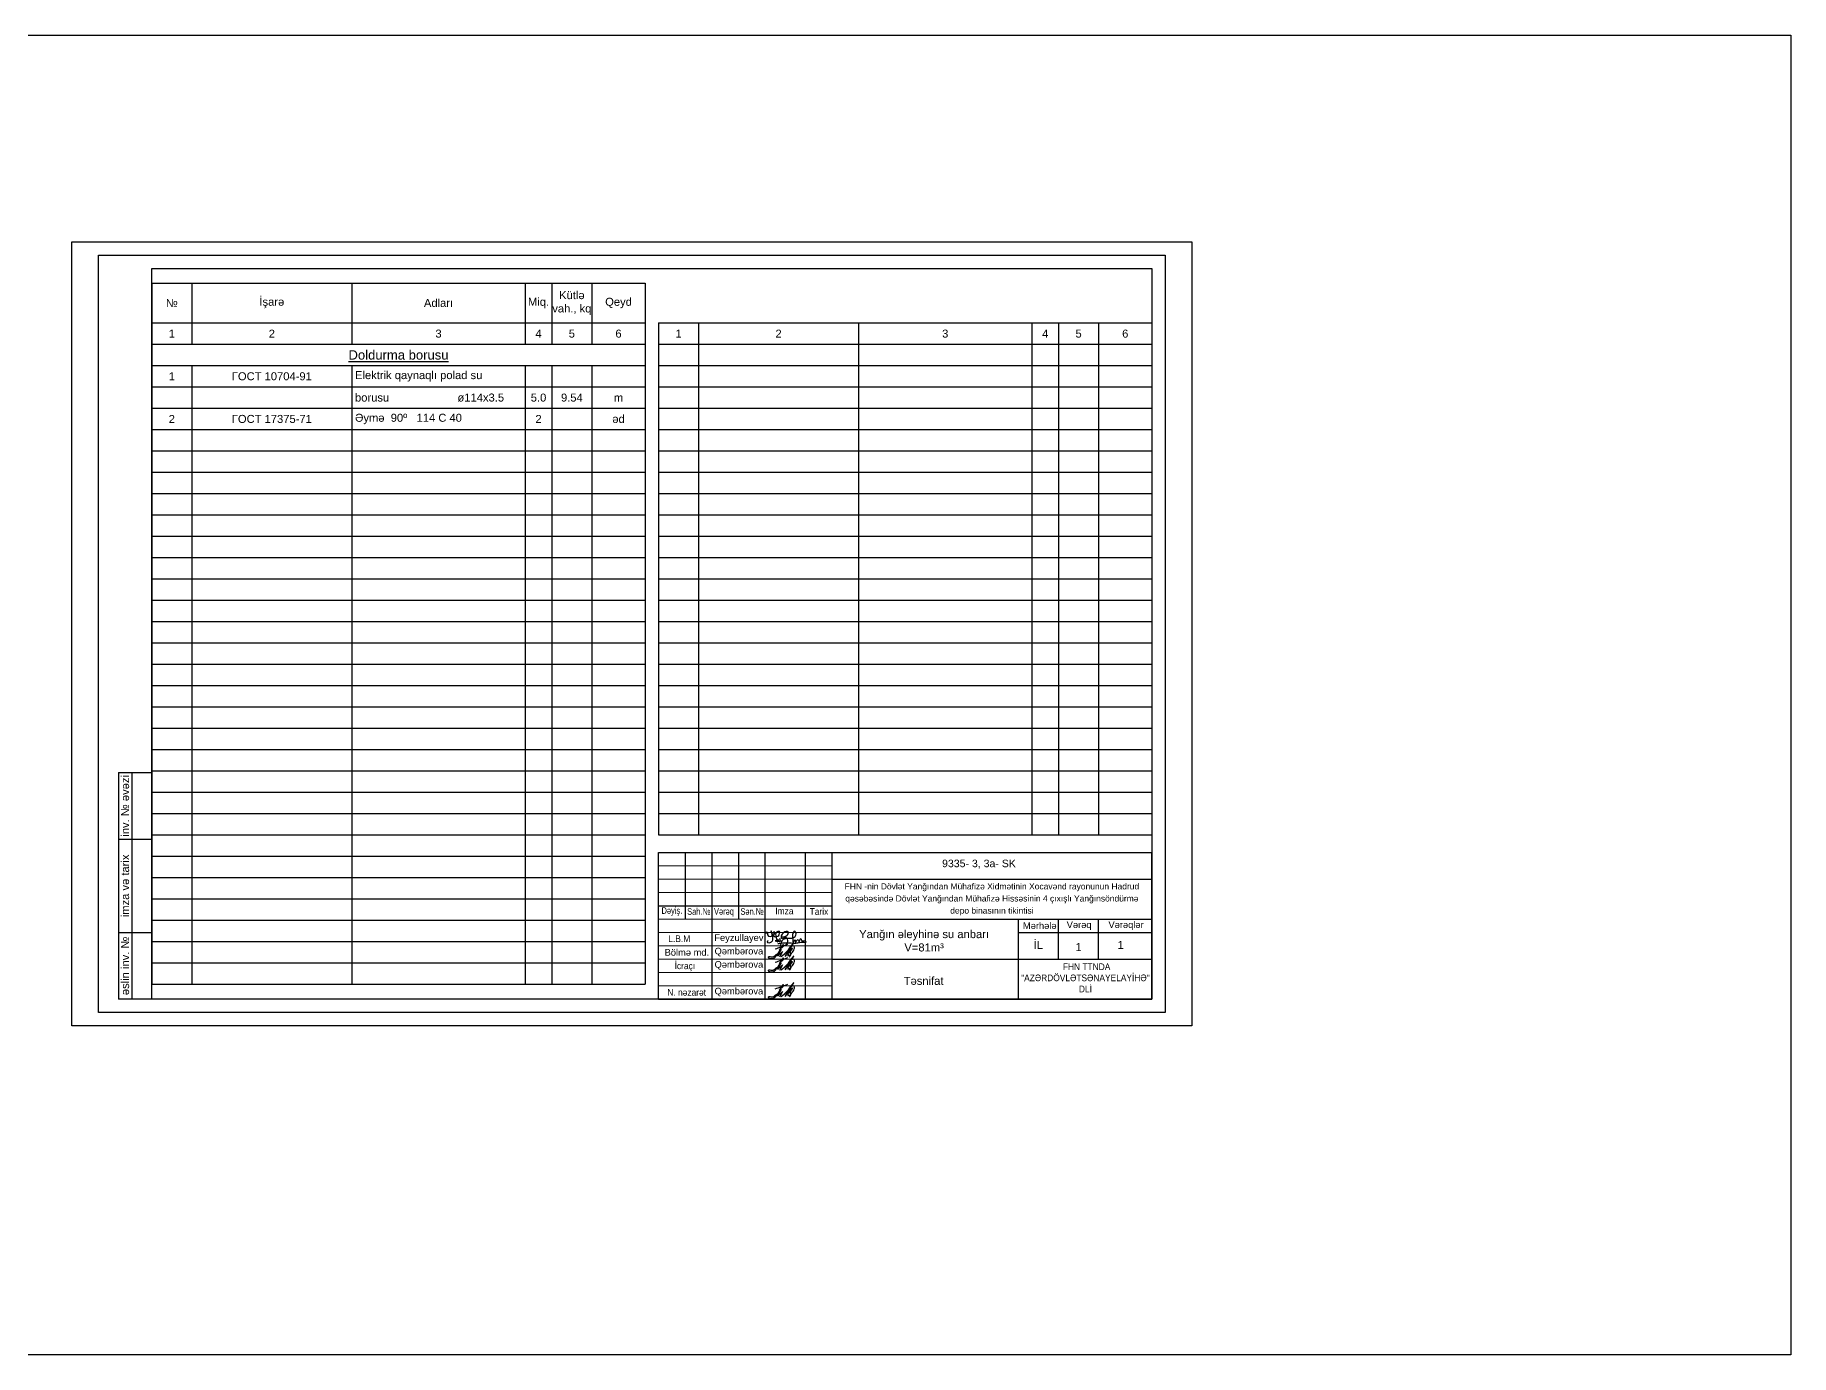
# Model space of a CAD drawing. Header units: millimetres. Extents: x 866478 to 1024684, y -1349369 to -1202285.
# Drawn here: x 958849 to 1024684, y -1349369 to -1299869 of the extents above; entities that cross this region are included whole.
import ezdxf

# ---------------------------------------------------------------- set-up
doc = ezdxf.new("R2010")
doc.units = ezdxf.units.MM
for name, color, linetype, lineweight in [('000', 7, 'Continuous', 30), ('0_Ном._пера__21_Ном._пера__7', 7, 'Continuous', 60), ('Künc ştampının yazısı', 7, 'Continuous', 13), ('перегородка_Ном._пера__1_Ном._пера__7', 7, 'Continuous', 60)]:
    doc.layers.add(name, color=color, linetype=linetype, lineweight=lineweight)
doc.styles.add('ARIAL', font='arial.ttf')
doc.styles.add('Arial-300', font='arial.ttf', dxfattribs={"height": 300})
doc.styles.add('ARİAL', font='arial.ttf')
doc.styles.get("Standard").update_dxf_attribs({"font": 'a3ar(la).ttf', "height": 240})
doc.styles.add('Times New  Roman', font='times.ttf')
doc.styles.add('Times New Roman', font='times.ttf')
doc.styles.add('СГЕНЕРИР_СТИЛЬ_1', font='arial.ttf')

# ---------------------------------------------------------------- blocks, each defined once
blk = doc.blocks.new('*T239')
at = {"color": 0, "linetype": 'ByBlock', "lineweight": -2, "ltscale": 50, "transparency": 16777216}
for p, q in [((0, 0), (18500, 0)), ((0, 0), (0, -19200)), ((1500, 0), (1500, -19200)), ((7500, 0), (7500, -16800)), ((14000, 0), (14000, -19200)), ((15000, 0), (15000, -19200)), ((16500, 0), (16500, -19200)), ((18500, 0), (18500, -19200)), ((0, -800), (18500, -800)), ((0, -1600), (18500, -1600)), ((0, -2400), (18500, -2400)), ((0, -3200), (18500, -3200)), ((0, -4000), (18500, -4000)), ((0, -4800), (18500, -4800)), ((0, -5600), (18500, -5600)), ((0, -6400), (18500, -6400)), ((0, -7200), (18500, -7200)), ((0, -8000), (18500, -8000)), ((0, -8800), (18500, -8800)), ((0, -9600), (18500, -9600)), ((0, -10400), (18500, -10400)), ((0, -11200), (18500, -11200)), ((0, -12000), (16500, -12000)), ((16500, -12000), (18500, -12000)), ((0, -12800), (18500, -12800)), ((0, -13600), (18500, -13600)), ((0, -14400), (1500, -14400)), ((1500, -14400), (18500, -14400)), ((0, -15200), (18500, -15200)), ((0, -16000), (18500, -16000)), ((0, -16800), (7500, -16800)), ((7500, -16800), (16500, -16800)), ((7500, -16800), (7500, -17600)), ((16500, -16800), (18500, -16800)), ((0, -17600), (18500, -17600)), ((7500, -17600), (7500, -19200)), ((0, -18400), (18500, -18400)), ((0, -19200), (1500, -19200)), ((1500, -19200), (18500, -19200))]:
    blk.add_line(p, q, dxfattribs=at)
at = {"color": 0, "ltscale": 50, "transparency": 16777216, "char_height": 300, "attachment_point": 5, "style": 'ARIAL'}
for s, insert, width in [('1', (750, -400), 1497), ('2', (4500, -400), 5997), ('3', (10750, -400), 6497), ('4', (14500, -400), 997), ('5', (15750, -400), 1497), ('6', (17500, -400), 1997)]:
    blk.add_mtext(s, dxfattribs=dict(at, insert=insert, width=width))
blk = doc.blocks.new('*T240')
at = {"color": 0, "linetype": 'ByBlock', "lineweight": -2, "ltscale": 50, "transparency": 16777216}
for p, q in [((0, 0), (18500, 0)), ((0, 0), (0, -1500)), ((1500, 0), (1500, -1500)), ((7500, 0), (7500, -1500)), ((14000, 0), (14000, -1500)), ((15000, 0), (15000, -1500)), ((16500, 0), (16500, -1500)), ((18500, 0), (18500, -1500)), ((0, -1500), (18500, -1500)), ((0, -1500), (0, -2300)), ((1500, -1500), (1500, -2300)), ((7500, -1500), (7500, -2300)), ((14000, -1500), (14000, -2300)), ((15000, -1500), (15000, -2300)), ((16500, -1500), (16500, -2300)), ((18500, -1500), (18500, -2300)), ((0, -2300), (18500, -2300)), ((0, -2300), (0, -26300)), ((18500, -2300), (18500, -26300)), ((0, -3100), (18500, -3100)), ((1500, -3100), (1500, -26300)), ((7500, -3100), (7500, -26300)), ((14000, -3100), (14000, -26300)), ((15000, -3100), (15000, -26300)), ((16500, -3100), (16500, -26300)), ((0, -3900), (18500, -3900)), ((0, -4700), (18500, -4700)), ((0, -5500), (18500, -5500)), ((0, -6300), (18500, -6300)), ((0, -7100), (18500, -7100)), ((0, -7900), (18500, -7900)), ((0, -8700), (18500, -8700)), ((0, -9500), (18500, -9500)), ((0, -10300), (18500, -10300)), ((0, -11100), (18500, -11100)), ((0, -11900), (18500, -11900)), ((0, -12700), (18500, -12700)), ((0, -13500), (18500, -13500)), ((0, -14300), (18500, -14300)), ((0, -15100), (18500, -15100)), ((0, -15900), (18500, -15900)), ((0, -16700), (18500, -16700)), ((0, -17500), (18500, -17500)), ((0, -18300), (18500, -18300)), ((0, -19100), (18500, -19100)), ((0, -19900), (18500, -19900)), ((0, -20700), (18500, -20700)), ((0, -21500), (18500, -21500)), ((0, -22300), (18500, -22300)), ((0, -23100), (18500, -23100)), ((0, -23900), (18500, -23900)), ((0, -24700), (18500, -24700)), ((0, -25500), (18500, -25500)), ((0, -26300), (18500, -26300))]:
    blk.add_line(p, q, dxfattribs=at)
at = {"color": 0, "ltscale": 50, "transparency": 16777216, "style": 'ARIAL'}
for s, insert, char_height, width, attachment_point in [('№', (750, -750), 300, 1497, 5), ('{\\fArial|b0|i0|c238|p34;İşarə}', (4500, -750), 300, 5997, 5), ('{\\fArial|b0|i0|c238|p34;Adları}', (10750, -750), 300, 6497, 5), ('{\\fArial|b0|i0|c238|p34;Miq.}', (14500, -750), 300, 997, 5), ('{\\fArial|b0|i0|c238|p34;Kütlə vah., kq}', (15750, -750), 300, 1497, 5), ('{\\fArial|b0|i0|c238|p34;Qeyd}', (17500, -750), 300, 1997, 5), ('1', (750, -1900), 300, 1497, 5), ('2', (4500, -1900), 300, 5997, 5), ('3', (10750, -1900), 300, 6497, 5), ('4', (14500, -1900), 300, 997, 5), ('5', (15750, -1900), 300, 1497, 5), ('6', (17500, -1900), 300, 1997, 5), ('{\\fArial|b0|i0|c238|p34;\\L\\C256;Doldurma borusu}', (9250, -2700), 350, 18497, 5), ('{\\C256; \\fArial|b0|i0|c238|p34;Elektrik qaynaqlı polad su }', (7502, -3500), 300, 6497, 4), ('{\\fArial|b0|i0|c238|p34;1', (750, -3500), 300, 1497, 5), ('{\\C256;ГОС\\fArial|b0|i0|c238|p34;T 10704-\\fArial|b0|i0|c204|p34;91}', (4500, -3500), 300, 5997, 5), ('{\\C256; \\fArial|b0|i0|c238|p34;borusu\\fArial|b0|i0|c204|p34;             \\fArial|b0|i0|c238|p34;     \\fArial|b0|i0|c204|p34;    ø\\fArial|b0|i0|c238|p34;114x3.5}', (7502, -4300), 300, 6497, 4), ('5{\\fArial|b0|i0|c238|p34;.0}', (14500, -4300), 300, 997, 5), ('9{\\fArial|b0|i0|c238|p34;.54}', (15750, -4300), 300, 1497, 5), ('m', (17500, -4300), 300, 1997, 5), ('2', (750, -5100), 300, 1497, 5), ('{\\C256;ГОСT 17375-71}', (4500, -5100), 300, 5997, 5), (' Ə{\\fArial|b0|i0|c238|p34;ymə\\fArial|b0|i0|c204|p34;\\C256;  90º   \\fArial|b0|i0|c238|p34;114\\fArial|b0|i0|c204|p34; \\fArial|b0|i0|c238|p34;C\\fArial|b0|i0|c204|p34; 40}', (7502, -5100), 300, 6497, 4), ('2', (14500, -5100), 300, 997, 5), ('ə{\\fArial|b0|i0|c238|p34;d}', (17500, -5100), 300, 1997, 5)]:
    blk.add_mtext(s, dxfattribs=dict(at, insert=insert, char_height=char_height, width=width, attachment_point=attachment_point))
blk = doc.blocks.new('F. G.')
for points, knots in [([(678117, 149875), (678101, 149881), (678068, 149894), (678110, 149968), (678168, 149890), (678111, 149758), (678415, 149738), (678425, 149962), (678305, 149885), (678405, 149720), (678572, 149778), (678603, 149871), (678622, 149968), (678384, 149933), (678466, 149735), (678536, 149566)], [0, 0, 0, 0, 42.223389, 90.051656, 154.549451, 226.6152, 476.644161, 571.28472, 627.013932, 778.672239, 938.454199, 1025.570794, 1091.558705, 1160.21584, 1544.16015, 1544.16015, 1544.16015, 1544.16015]), ([(678270, 149972), (678336, 149780), (678414, 149552), (678142, 149501), (678145, 149587), (678167, 149609), (678173, 149615)], [0, 0, 0, 0, 446.334972, 532.702513, 603.278674, 627.196902, 627.196902, 627.196902, 627.196902]), ([(678270, 149972), (678269, 149975), (678267, 149986), (678290, 149979), (678294, 149969), (678296, 149964)], [0, 0, 0, 0, 8.821018, 27.345406, 42.243095, 42.243095, 42.243095, 42.243095]), ([(679563, 149533), (679492, 149537), (679369, 149543), (679180, 149491), (679004, 149517), (678808, 149521), (678658, 149508), (678563, 149493), (678539, 149489)], [0, 0, 0, 0, 211.533539, 367.015626, 577.795063, 738.782103, 953.656981, 1027.737747, 1027.737747, 1027.737747, 1027.737747]), ([(678557, 149636), (678555, 149623), (678549, 149595), (678590, 149573), (678644, 149600), (678594, 149740), (678613, 149627), (678634, 149589), (678649, 149601), (678648, 149609), (678647, 149612)], [0, 0, 0, 0, 37.910096, 78.738154, 107.34926, 199.254906, 281.250122, 295.344415, 310.564895, 319.310936, 319.310936, 319.310936, 319.310936]), ([(678664, 149761), (678746, 149756), (678876, 149747), (678975, 149989), (678703, 149943), (678605, 149631), (678938, 149818), (678911, 149456), (678769, 149412), (678615, 149384), (678680, 149525), (678701, 149705), (678882, 149703), (679021, 149702)], [0, 0, 0, 0, 227.188385, 358.071473, 539.665587, 751.927894, 924.503113, 1199.403857, 1282.39891, 1403.270956, 1513.824778, 1614.597802, 1944.904586, 1944.904586, 1944.904586, 1944.904586]), ([(679021, 149702), (679048, 149704), (679140, 149711), (679266, 149820), (679179, 149989), (679034, 149833), (679110, 149701), (679096, 149506), (679219, 149719), (679163, 149474), (679324, 149754), (679319, 149457), (679400, 149778), (679430, 149558), (679529, 149636), (679613, 149557), (679572, 149540), (679556, 149533)], [0, 0, 0, 0, 82.934409, 278.458212, 386.336719, 441.130098, 797.922894, 815.295031, 939.358029, 1010.425899, 1153.318323, 1248.777542, 1391.619055, 1482.772305, 1582.360738, 1652.010665, 1693.923868, 1693.923868, 1693.923868, 1693.923868])]:
    blk.add_open_spline(points, degree=3, knots=knots)
for points in [[(678557, 149636), (678518, 149625), (678479, 149613), (678440, 149602)], [(678440, 149602), (678472, 149590), (678504, 149578), (678535, 149566)]]:
    blk.add_open_spline(points, degree=3)
blk = doc.blocks.new('QT')
for points, knots in [([(-585737, 108509), (-585715, 108533), (-585678, 108574), (-585613, 108617), (-585563, 108657), (-585582, 108732), (-585630, 108659), (-585675, 108585), (-585747, 108445), (-585823, 108321), (-585900, 108220), (-585995, 108161), (-586085, 108179), (-586136, 108215), (-586136, 108292), (-585964, 108206), (-585868, 108348), (-585735, 108386), (-585571, 108666), (-585926, 108093), (-585520, 108593), (-585655, 108359), (-585723, 108241)], [0, 0, 0, 0, 95.105414, 165.226399, 237.940081, 275.386653, 317.829734, 413.155248, 594.756942, 755.78629, 857.135005, 977.628911, 1063.634804, 1123.390002, 1143.497316, 1270.295177, 1449.220916, 1585.489424, 1732.301661, 2011.136996, 2249.585855, 2488.440566, 2488.440566, 2488.440566, 2488.440566]), ([(-585659, 108268), (-585580, 108329), (-585415, 108456), (-585042, 108959), (-585416, 108550), (-585541, 108187), (-585407, 108452), (-585153, 108667), (-585344, 108455), (-585445, 108276), (-585314, 108319), (-585252, 108416), (-585166, 108511), (-585157, 108669), (-585278, 108662), (-585330, 108554), (-585324, 108430), (-585290, 108306), (-585347, 108261), (-585364, 108247)], [0, 0, 0, 0, 338.07146, 701.928548, 1160.253845, 1316.39979, 1493.912841, 1738.545853, 1967.361308, 2076.382892, 2141.637406, 2265.742403, 2439.595438, 2546.512588, 2605.883314, 2735.471139, 2851.575865, 2995.445732, 3058.832965, 3058.832965, 3058.832965, 3058.832965])]:
    blk.add_open_spline(points, degree=3, knots=knots)
blk.add_open_spline([(-585890, 108550), (-585731, 108608), (-585573, 108667), (-585414, 108725)], degree=3)
blk = doc.blocks.new('9183-5')
at = {"lineweight": 25}
for p, q in [((-726777, 21337), (-726777, 26837)), ((-726777, 26837), (-708277, 26837)), ((-725777, 26838), (-725777, 24337)), ((-724777, 26839), (-724777, 21339)), ((-723777, 26839), (-723777, 24337)), ((-722777, 21338), (-722777, 26838)), ((-721277, 26838), (-721277, 21338)), ((-720277, 26838), (-720277, 21338)), ((-726777, 24837), (-720277, 24837)), ((-713277, 21337), (-713277, 24337)), ((-726777, 21337), (-708277, 21337))]:
    blk.add_line(p, q, dxfattribs=at)
at = {"lineweight": 15}
for p, q in [((-726777, 26337), (-720277, 26337)), ((-726777, 25837), (-720277, 25837)), ((-726777, 25337), (-720277, 25337)), ((-726777, 24337), (-720277, 24337)), ((-726777, 23837), (-720277, 23837)), ((-726777, 23337), (-720277, 23337)), ((-726777, 22837), (-720277, 22837)), ((-726777, 22337), (-720277, 22337)), ((-726777, 21837), (-720277, 21837))]:
    blk.add_line(p, q, dxfattribs=at)
at = {"color": 0, "lineweight": 25}
for p, q in [((-708277, 21337), (-708277, 26837)), ((-720277, 25837), (-708277, 25837)), ((-720277, 24337), (-708277, 24337)), ((-713277, 23837), (-708277, 23837)), ((-711777, 22837), (-711777, 24337)), ((-710277, 22837), (-710277, 24337)), ((-720277, 22837), (-708277, 22837))]:
    blk.add_line(p, q, dxfattribs=at)
at = {"color": 2}
blk.add_blockref('F. G.', (-1400841, -126077), dxfattribs=at)
at = {"color": 3}
for p in [(-136516, -85328), (-136516, -85828), (-136516, -86827)]:
    blk.add_blockref('QT', p, dxfattribs=at)
at = {"insert": (-716819, 23525), "char_height": 300, "width": 5135.22, "attachment_point": 5, "style": 'ARIAL'}
blk.add_mtext('{\\fArial|b0|i0|c238|p34;Yanğın əleyhinə su anbarı V=81m³}', dxfattribs=at)
at = {"layer": '0_Ном._пера__21_Ном._пера__7', "linetype": 'Continuous', "lineweight": 25, "insert": (-714277, 25080), "char_height": 227.25, "width": 11211.1, "attachment_point": 5, "line_spacing_factor": 1.19865, "style": 'ARİAL'}
blk.add_mtext('FHN -nin Dövlət Yanğından Mühafizə Xidmətinin Xocav{\\fArial|b0|i0|c238|p34;ənd} {\\fArial|b0|i0|c238|p34;rayonunun Hadrud qəsəbəsində }Dövlət Yanğından Mühafizə Hissəsinin 4 {\\fArial|b0|i0|c238|p34;çıxışlı} {\\fArial|b0|i0|c238|p34;Y}anğınsöndürmə depo{\\fArial|b0|i0|c238|p34; binasının tikintisi}', dxfattribs=at)
at = {"layer": 'Künc ştampının yazısı', "color": 7, "char_height": 250, "attachment_point": 5, "style": 'Times New  Roman'}
for s, width, insert in [('{\\fArial|b0|i0|c238|p34;\\W0.8;Dəyiş.}', 1800, (-726276, 24624)), ('{\\fArial|b0|i0|c238|p34;\\W0.8;Sah.\\fArial|b0|i0|c204|p34;№}', 1800, (-725266, 24624)), ('{\\fArial|b0|i0|c238|p34;\\W0.8;Vərəq}', 1800, (-724323, 24595)), ('{\\fArial|b0|i0|c238|p34;\\W0.8;Sən.\\fArial|b0|i0|c204|p34;№}', 1800, (-723269, 24624)), ('\\pxt0.44093;{\\fArial|b0|i0|c0|p34;\\W0.9;İmza}', 250, (-722057, 24643)), ('{\\fArial|b0|i0|c0|p34;\\W0.9;Tarix }', 1800, (-720761, 24624))]:
    blk.add_mtext_dynamic_manual_height_columns(s, width=width, gutter_width=1, heights=[0], dxfattribs=dict(at, insert=insert))
at = {"layer": 'Künc ştampının yazısı', "color": 7, "attachment_point": 5, "style": 'Times New  Roman'}
for s, insert, char_height in [('{\\fArial|b0|i0|c238|p34;\\W0.9;  \\H0.73204x; L.B.M\\H1.366x; \\fArial|b0|i0|c204|p34;  \\fArial|b0|i0|c238|p34;       }', (-726161, 23606), 341.512), ('{\\fArial|b0|i0|c238|p34;\\W0.9;  \\H0.87845x; \\H0.83333x;\\W1;Feyzullayev\\fArial|b0|i0|c204|p34; \\H1.3661x;\\W0.9; \\fArial|b0|i0|c238|p34;       }', (-723935, 23606), 341.512), ('{\\fArial|b0|i0|c238|p34;\\W0.9;      \\W1; \\fArial|b0|i0|c0|p34;\\H0.78914x;B\\fArial|b0|i0|c238|p34;ölmə md.\\W0.9;    \\H1.2672x; }', (-726108, 23091), 316.801), ('{\\fArial|b0|i0|c238|p34;\\W0.9;  \\H0.87845x; \\H0.83333x;\\W1;Qəmbərova\\H1.3661x;\\W0.9;       }', (-723935, 23106), 341.51), ('{\\fArial|b0|i0|c238|p34;\\W0.9;  \\H0.87845x; \\H0.83333x;\\W1;Qəmbərova\\H1.3661x;\\W0.9;       }', (-723935, 22606), 341.51), ('{\\fArial|b0|i0|c238|p34;\\W0.9;  \\H0.87845x; \\H0.83333x;\\W1;Qəmbərova\\H1.3661x;\\W0.9;       }', (-723935, 21606), 341.51), ('{\\fArial|b0|i0|c238|p34;\\W0.9;       \\H0.78914x;N. nəzarət   \\H1.2672x; }', (-726108, 21591), 316.8)]:
    blk.add_mtext(s, dxfattribs=dict(at, insert=insert, char_height=char_height))
at = {"layer": 'Künc ştampının yazısı', "color": 7, "lineweight": 25, "attachment_point": 5}
for s, insert, char_height, style in [('{\\fArial|b0|i0|c238|p34;Mərhələ}', (-712482, 24092), 250, 'Times New  Roman'), ('{\\fArial|b0|i0|c238|p34;Vərəq}', (-711007, 24092), 250, 'Times New  Roman'), ('{\\fArial|b0|i0|c238|p34;İL}', (-712540, 23369), 300, 'Times New  Roman'), ('{\\fArial|b0|i0|c238|p34;2}', (-709436, 23374), 300, 'Times New Roman'), ('{\\fArial|b0|i0|c238|p34;\\W0.9;\\C256; FHN TTNDA\\P"AZ\\fArial|b0|i0|c0|p34;Ə\\fArial|b0|i0|c238|p34;RDÖVL\\fArial|b0|i0|c0|p34;Ə\\fArial|b0|i0|c238|p34;TS\\fArial|b0|i0|c0|p34;Ə\\fArial|b0|i0|c238|p34;NAYE\\fArial|b0|i0|c204|p34;L\\fArial|b0|i0|c238|p34;AYİH\\fArial|b0|i0|c0|p34;Ə\\fArial|b0|i0|c238|p34;" \\fArial|b0|i0|c204|p34;\\P\\fArial|b0|i0|c238|p34;DLİ}', (-710770, 22137), 250, 'Times New  Roman')]:
    blk.add_mtext(s, dxfattribs=dict(at, insert=insert, char_height=char_height, style=style))
at = {"layer": 'Künc ştampının yazısı', "color": 7, "lineweight": 25, "insert": (-709246, 24092), "char_height": 250, "width": 3544.72, "attachment_point": 5, "style": 'Times New  Roman'}
blk.add_mtext('{\\fArial|b0|i0|c238|p34;Vərəqlər}', dxfattribs=at)
at = {"layer": 'Künc ştampının yazısı', "insert": (-726176, 22550), "char_height": 316.801, "attachment_point": 5, "style": 'Times New  Roman'}
blk.add_mtext('{\\fArial|b0|i0|c238|p34;\\W0.9;       \\H0.78914x;İ\\fArial|b0|i0|c0|p34;cra\\fArial|b0|i0|c238|p34;çı    \\H1.2672x; }', dxfattribs=at)
at = {"layer": 'перегородка_Ном._пера__1_Ном._пера__7', "color": 7, "linetype": 'Continuous', "insert": (-716255, 26570), "char_height": 282.74, "attachment_point": 1, "style": 'СГЕНЕРИР_СТИЛЬ_1'}
blk.add_mtext(' 9335- {\\fArial|b0|i0|c238|p38;3, 3a}- {\\fArial|b0|i0|c238|p38;SK}', dxfattribs=at)

msp = doc.modelspace()

# ---------------------------------------------------------------- linework, layer by layer
for p, q in [((961975, -1327528), (961975, -1336028)), ((961975, -1327528), (963225, -1327528)), ((962475, -1327528), (962475, -1336028)), ((961975, -1330028), (963225, -1330028)), ((961975, -1333528), (963225, -1333528)), ((963225, -1336028), (961975, -1336028))]:
    msp.add_line(p, q)
for points in [[(960225, -1307628), (1002225, -1307628), (1002225, -1337028), (960225, -1337028)], [(961225, -1308128), (1001225, -1308128), (1001225, -1336528), (961225, -1336528)], [(963225, -1308628), (1000725, -1308628), (1000725, -1336028), (963225, -1336028)]]:
    msp.add_lwpolyline(points, close=True)
at = {"layer": '000', "color": 6, "linetype": 'Continuous', "ltscale": 50}
msp.add_lwpolyline([(866477.8, -1299869.3), (1024683.7, -1299869.3), (1024683.7, -1349369.3), (866477.8, -1349369.3)], close=True, dxfattribs=at)

# ---------------------------------------------------------------- block references
for name, p in [('*T240', (963225, -1309166.8)), ('*T239', (982225, -1310666.8))]:
    msp.add_blockref(name, p)
at = {"color": 7}
msp.add_blockref('9183-5', (1709001.5, -1357364.9), dxfattribs=at)

# ---------------------------------------------------------------- texts
at = {"char_height": 300, "attachment_point": 5, "rotation": 90, "style": 'ARIAL'}
for s, insert, width in [('inv. № {\\fArial|b0|i0|c238|p34;əvəzi}', (962225, -1328778), 2500), ('{\\fArial|b0|i0|c238|p34;imza və tarix}', (962225, -1331778), 3500), ('{\\fArial|b0|i0|c238|p34;əslin inv}. №', (962225, -1334778), 2500)]:
    msp.add_mtext(s, dxfattribs=dict(at, insert=insert, width=width))
at = {"lineweight": 9, "insert": (997975, -1334073.2), "char_height": 300, "width": 1500, "attachment_point": 5}
msp.add_mtext('{\\fArial|b0|i0|c238|p34;1}', dxfattribs=at)
at = {"ltscale": 2, "insert": (992164.3, -1335342.1), "char_height": 300, "width": 7041.347, "attachment_point": 5, "style": 'Arial-300'}
msp.add_mtext('{\\fArial|b0|i0|c238|p34;Təsnifat}', dxfattribs=at)

# ---------------------------------------------------------------- next in the draw order: texts
at = {"lineweight": 9, "insert": (999552.3, -1333993.7), "char_height": 300, "width": 1308.116, "attachment_point": 5, "bg_fill": 3, "box_fill_scale": 1.5, "bg_fill_color": 256, "bg_fill_transparency": 0}
msp.add_mtext('{\\fArial|b0|i0|c238|p34;1}', dxfattribs=at)

doc.saveas('drawing.dxf')
